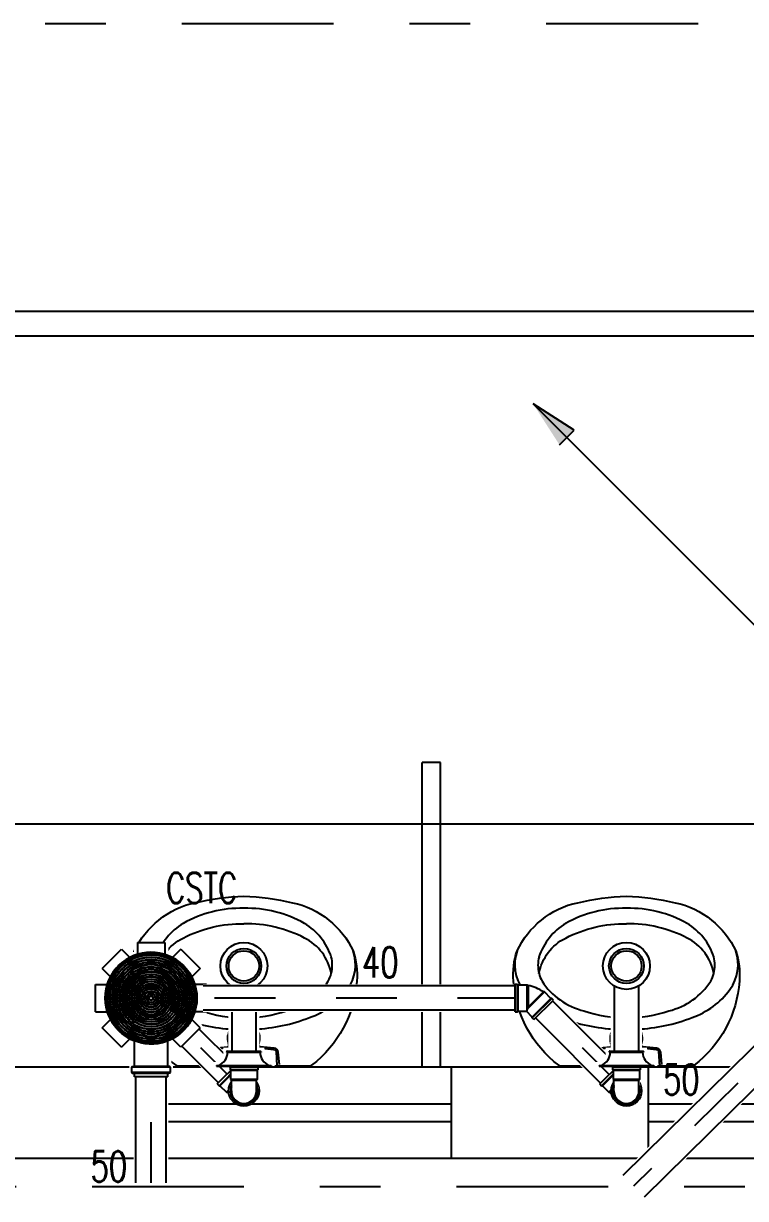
# Model space of a CAD drawing. Header units: inches. Extents: x 542787 to 543192, y 9574025 to 9574373.
# Drawn here: x 542832.33 to 542833.519, y 9574178.335 to 9574180.27 of the extents above; entities that cross this region are included whole.
import ezdxf
from ezdxf.enums import TextEntityAlignment as Align

# ---------------------------------------------------------------- set-up
doc = ezdxf.new("R2010")
doc.units = ezdxf.units.IN
doc.header["$MEASUREMENT"] = 0
for name, pattern in [('DASHDOT', [1, 0.5, -0.25, 0, -0.25]), ('DASHDOT2', [0.5, 0.25, -0.125, 0, -0.125]), ('HIDDEN2', [4.7625, 3.175, -1.5875])]:
    doc.linetypes.add(name, pattern=pattern)
for name, color, linetype in [('CERCADURA', 7, 'Continuous'), ('EIXO', 8, 'Continuous'), ('I-ARQ', 8, 'Continuous'), ('I-ESGOTO', 6, 'Continuous'), ('I-NORMO_INST', 4, 'Continuous'), ('TIGRECAD', 6, 'Continuous'), ('TINTERNO', 8, 'Continuous')]:
    doc.layers.add(name, color=color, linetype=linetype)
doc.styles.add('125', font='ROMANS.SHX', dxfattribs={"width": 0.7, "height": 0.25})
doc.styles.add('25', font='ROMANS.SHX', dxfattribs={"width": 0.7, "height": 0.05})

# ---------------------------------------------------------------- blocks, each defined once
blk = doc.blocks.new('*U239')
at = {"color": 2}
blk.add_wipeout([(0.0161, -0.0161), (-0.1247, -0.1569), (-0.1569, -0.1247), (-0.0161, 0.0161)], dxfattribs=at)
for p, q in [((-0.0141, 0.0141), (-0.1549, -0.1267)), ((0.0141, -0.0141), (-0.1267, -0.1549))]:
    blk.add_line(p, q)
at = {"layer": 'EIXO', "linetype": 'DASHDOT', "ltscale": 0.01}
blk.add_line((0, 0), (-0.1408, -0.1408), dxfattribs=at)
blk = doc.blocks.new('*U307')
at = {"color": 2}
blk.add_wipeout([(0.02, 0.0203), (0.3346, -0.2895), (0.2946, -0.33), (-0.02, -0.0203)], dxfattribs=at)
for p, q in [((0.0175, 0.0178), (0.3321, -0.2919)), ((-0.0175, -0.0178), (0.2971, -0.3276))]:
    blk.add_line(p, q)
at = {"layer": 'EIXO', "linetype": 'DASHDOT', "ltscale": 0.01}
blk.add_line((0, 0), (0.3146, -0.3097), dxfattribs=at)
blk = doc.blocks.new('*U306')
at = {"color": 2}
blk.add_wipeout([(-0.0285, 0), (-0.0285, 0.2299), (0.0285, 0.2299), (0.0285, 0)], dxfattribs=at)
for p, q in [((-0.025, 0), (-0.025, 0.2299)), ((0.025, 0), (0.025, 0.2299))]:
    blk.add_line(p, q)
at = {"layer": 'EIXO', "linetype": 'DASHDOT', "ltscale": 0.01}
blk.add_line((0, 0), (0, 0.2299), dxfattribs=at)
blk = doc.blocks.new('*U228')
at = {"color": 2}
blk.add_wipeout([(0.0161, -0.0161), (-0.1038, -0.136), (-0.136, -0.1038), (-0.0161, 0.0161)], dxfattribs=at)
for p, q in [((-0.0141, 0.0141), (-0.134, -0.1057)), ((0.0141, -0.0141), (-0.1057, -0.134))]:
    blk.add_line(p, q)
at = {"layer": 'EIXO', "linetype": 'DASHDOT', "ltscale": 0.01}
blk.add_line((0, 0), (-0.1199, -0.1199), dxfattribs=at)
blk = doc.blocks.new('*U74')
at = {"color": 2}
blk.add_wipeout([(-0.0036, 0.0278), (-0.0036, 0.0295), (0.007, 0.0401), (0.007, 0.0415), (0.0103, 0.0448), (0.0448, 0.0103), (0.0415, 0.007), (0.0401, 0.007), (0.0295, -0.0036), (0.0278, -0.0036), (0.0228, -0.0085), (0.0203, -0.0135), (0.0127, -0.0208), (0.0019, -0.0243), (-0.0059, -0.0237), (-0.0141, -0.0199), (-0.0191, -0.0152), (-0.0228, -0.0086), (-0.0244, -0.0002), (-0.0238, 0.0052), (-0.0203, 0.0135), (-0.0156, 0.0187), (-0.0085, 0.0228)], dxfattribs=at)
for p, q in [((0.0086, 0.0395), (-0.002, 0.0288)), ((0.0115, 0.0437), (0.0086, 0.0409)), ((0.0086, 0.0409), (0.0086, 0.0395)), ((0.0086, 0.0409), (0.0409, 0.0086)), ((0.0115, 0.0437), (0.0437, 0.0115)), ((-0.0077, 0.0215), (-0.002, 0.0272)), ((0.0045, 0.0223), (-0.002, 0.0288)), ((-0.002, 0.0288), (-0.002, 0.0271)), ((-0.002, 0.0271), (0.0025, 0.0227)), ((0.0223, 0.0045), (0.0288, -0.002)), ((0.0271, -0.002), (0.0227, 0.0025)), ((0.0395, 0.0086), (0.0288, -0.002)), ((0.0409, 0.0086), (0.0395, 0.0086)), ((0.0437, 0.0115), (0.0409, 0.0086)), ((0.0215, -0.0077), (0.0272, -0.002)), ((0.0288, -0.002), (0.0271, -0.002))]:
    blk.add_line(p, q)
for radius in [0.0228, 0.02]:
    blk.add_circle((0, 0), radius)
at = {"layer": 'TINTERNO'}
blk.add_line((0.0086, 0.0395), (0.0395, 0.0086), dxfattribs=at)
blk.add_circle((0, 0), 0.0188, dxfattribs=at)
blk = doc.blocks.new('tcr150p')
at = {"layer": 'TINTERNO'}
for p, q in [((-4, -75.4), (-4, -72.5)), ((4, -72.5), (-4, -72.5)), ((4, -75.4), (4, -72.5))]:
    blk.add_line(p, q, dxfattribs=at)
for radius in [71.9, 71.1, 67.9, 67.1, 63.9, 63.1, 59.9, 59.1, 55.9, 55.1, 51.9, 51.1, 47.9, 47.1, 43.9, 43.1, 39.9, 39.1, 35.9, 35.1, 31.9, 31.1, 27.9, 27.1, 23.9, 23.1, 19.9, 19.1, 15.9, 15.1, 11.9, 11.1, 7.9, 7.1, 3.9, 3.1]:
    blk.add_circle((0, 0), radius, dxfattribs=at)
blk.add_arc((0, 0), 75.5, 273.037, 266.963, dxfattribs=at)
blk = doc.blocks.new('*U103')
at = {"color": 1, "style": '25'}
for tag, flags, p in [('MARCA', 1, (0, -0.1877)), ('QUANT.', 3, (0, -0.2718))]:
    blk.add_attdef(tag, text='', height=0.05, dxfattribs=dict(at, flags=flags)).set_placement(p, align=Align.CENTER)
at = {"color": 2}
blk.add_wipeout([(0.0847, 0.0447), (0.0739, 0.0339), (0.0762, 0.0283), (0.0915, 0.0283), (0.0915, -0.0283), (0.0762, -0.0283), (0.0739, -0.0339), (0.0847, -0.0447), (0.0447, -0.0847), (0.0339, -0.0739), (0.0283, -0.0762), (0.0283, -0.0915), (-0.0283, -0.0915), (-0.0283, -0.0762), (-0.0339, -0.0739), (-0.0447, -0.0847), (-0.0847, -0.0447), (-0.0739, -0.0339), (-0.0742, -0.0332), (-0.1093, -0.0332), (-0.1122, -0.0359), (-0.1295, -0.0359), (-0.1295, 0.0361), (-0.1122, 0.0361), (-0.1093, 0.0332), (-0.0742, 0.0332), (-0.0739, 0.0339), (-0.0847, 0.0447), (-0.0447, 0.0847), (-0.0339, 0.0739), (-0.0283, 0.0762), (-0.0283, 0.0915), (0.0283, 0.0915), (0.0283, 0.0762), (0.0339, 0.0739), (0.0447, 0.0847)], dxfattribs=at)
blk.add_wipeout([(0.0847, 0.0447), (0.0739, 0.0339), (0.0762, 0.0283), (0.0915, 0.0283), (0.0915, -0.0283), (0.0762, -0.0283), (0.0739, -0.0339), (0.0847, -0.0447), (0.0447, -0.0847), (0.0339, -0.0739), (0.0283, -0.0762), (0.0283, -0.0915), (-0.0283, -0.0915), (-0.0283, -0.0762), (-0.0339, -0.0739), (-0.0447, -0.0847), (-0.0847, -0.0447), (-0.0739, -0.0339), (-0.0742, -0.0332), (-0.1093, -0.0332), (-0.1122, -0.0359), (-0.1295, -0.0359), (-0.1295, 0.0361), (-0.1122, 0.0361), (-0.1093, 0.0332), (-0.0742, 0.0332), (-0.0739, 0.0339), (-0.0847, 0.0447), (-0.0447, 0.0847), (-0.0339, 0.0739), (-0.0283, 0.0762), (-0.0283, 0.0915), (0.0283, 0.0915), (0.0283, 0.0762), (0.0339, 0.0739), (0.0447, 0.0847)], dxfattribs=at)
for p, q in [((-0.0806, 0.0489), (-0.0488, 0.0807)), ((-0.0488, 0.0807), (-0.0351, 0.067)), ((-0.0225, 0.0916), (-0.0225, 0.0722)), ((-0.0225, 0.0916), (0.0225, 0.0916)), ((0.0225, 0.0916), (0.0225, 0.0722)), ((0.0488, 0.0807), (0.0351, 0.067)), ((0.0488, 0.0807), (0.0806, 0.0489)), ((-0.0806, 0.0489), (-0.0669, 0.0351)), ((0.0806, 0.0489), (0.0669, 0.0351)), ((-0.1295, -0.0273), (-0.1295, 0.0274)), ((-0.1295, 0.0274), (-0.1251, 0.0274)), ((-0.1234, 0.0312), (-0.1242, 0.0282)), ((-0.1224, 0.0319), (-0.1137, 0.0319)), ((-0.1224, -0.0307), (-0.1224, 0.0309)), ((-0.1137, -0.0307), (-0.1137, 0.0309)), ((-0.1127, 0.031), (-0.1124, 0.0284)), ((-0.1114, 0.0274), (-0.0704, 0.0274)), ((0.0915, 0.0226), (0.0721, 0.0226)), ((0.0915, 0.0226), (0.0915, -0.0224)), ((-0.1295, -0.0273), (-0.1251, -0.0273)), ((-0.1234, -0.031), (-0.1242, -0.028)), ((-0.1224, -0.0317), (-0.1137, -0.0317)), ((-0.1127, -0.0308), (-0.1124, -0.0282)), ((-0.1114, -0.0273), (-0.0704, -0.0273)), ((-0.0806, -0.0487), (-0.0669, -0.035)), ((0.0806, -0.0487), (0.0669, -0.035)), ((0.0915, -0.0224), (0.0721, -0.0224)), ((-0.0488, -0.0805), (-0.0806, -0.0487)), ((0.0806, -0.0487), (0.0488, -0.0805)), ((-0.0488, -0.0805), (-0.0351, -0.0668)), ((-0.0225, -0.0914), (-0.0225, -0.072)), ((0.0225, -0.0914), (0.0225, -0.072)), ((0.0488, -0.0805), (0.0351, -0.0668)), ((0.0225, -0.0914), (-0.0225, -0.0914))]:
    blk.add_line(p, q)
at = {"color": 8}
for p, q in [((-0.1244, -0.0273), (-0.1244, 0.0274)), ((-0.1124, -0.0273), (-0.1124, 0.0274))]:
    blk.add_line(p, q, dxfattribs=at)
blk.add_circle((0, 0.0001), 0.0755)
blk.add_circle((0, 0.0001), 0.0735, dxfattribs=at)
for centre, start, end in [((-0.1251, 0.0284), 270, 345), ((-0.1224, 0.0309), 90, 165), ((-0.1137, 0.0309), 5, 90), ((-0.1114, 0.0284), 185, 270), ((-0.1251, -0.0283), 15, 90), ((-0.1224, -0.0307), 195, 270), ((-0.1137, -0.0307), 270, 355), ((-0.1114, -0.0283), 90, 175)]:
    blk.add_arc(centre, 0.001, start, end)
at = {"layer": 'TIGRECAD', "xscale": 0.001000000000382442, "yscale": 0.001000000000382442, "zscale": 0.001000000000382442, "rotation": 253.3081650747468}
blk.add_blockref('tcr150p', (0, 0.0001), dxfattribs=at)
at = {"color": 1, "style": '25', "flags": 1}
blk.add_attdef('DESCRICAO', text='', height=0.05, dxfattribs=at).set_placement((0, -0.1085), align=Align.CENTER)
blk = doc.blocks.new('*U69')
at = {"color": 2}
blk.add_wipeout([(0.0026, 0.0263), (0.0167, 0.0222), (0.0266, 0.0115), (0.0291, -0.0016), (0.0243, -0.0154), (0.0138, -0.0241), (0.0026, -0.0262), (-0.0119, -0.0222), (-0.022, -0.0097), (-0.0237, 0.0006), (-0.0204, 0.0115), (-0.0115, 0.0225)], dxfattribs=at)
blk.add_circle((0.0027, 0), 0.025)
at = {"color": 8, "ltscale": 0.01}
blk.add_circle((0.0027, 0), 0.0233, dxfattribs=at)
for centre, start, end in [((0.0027, 0.0125), 132.0789, 270), ((0.0027, -0.0125), 312.0789, 90)]:
    blk.add_arc(centre, 0.0125, start, end, dxfattribs=at)
blk = doc.blocks.new('*U68')
at = {"color": 2}
blk.add_wipeout([(0.0171, 0.0222), (0.0183, 0.0234), (0.0333, 0.0234), (0.0343, 0.0244), (0.039, 0.0244), (0.039, -0.0244), (0.0343, -0.0244), (0.0333, -0.0234), (0.0183, -0.0234), (0.0171, -0.0222), (0.0101, -0.0222), (0.0049, -0.0239), (-0.0057, -0.0237), (-0.0159, -0.0185), (-0.0209, -0.0126), (-0.024, -0.0041), (-0.0242, 0.0027), (-0.0222, 0.01), (-0.0174, 0.0171), (-0.0132, 0.0205), (-0.0048, 0.0239), (0.0022, 0.0243), (0.0101, 0.0222)], dxfattribs=at)
for p, q in [((0, 0.0206), (0.0178, 0.0206)), ((0.019, 0.0218), (0.0178, 0.0206)), ((0.034, 0.0218), (0.019, 0.0218)), ((0.035, 0.0228), (0.034, 0.0218)), ((0.039, 0.0228), (0.035, 0.0228)), ((0.039, 0.0228), (0.039, -0.0228)), ((0, -0.0206), (0.0178, -0.0206)), ((0.019, -0.0218), (0.0178, -0.0206)), ((0.034, -0.0218), (0.019, -0.0218)), ((0.035, -0.0228), (0.034, -0.0218)), ((0.039, -0.0228), (0.035, -0.0228))]:
    blk.add_line(p, q)
at = {"color": 8}
for p, q in [((0.0178, 0.0206), (0.0178, -0.0206)), ((0.019, -0.0218), (0.019, 0.0218)), ((0.034, 0.0218), (0.034, -0.0218)), ((0.035, 0.0228), (0.035, -0.0228))]:
    blk.add_line(p, q, dxfattribs=at)
blk.add_arc((0, 0), 0.0228, 64.6232, 295.3768, dxfattribs=at)
for radius, start, end in [(0.0218, 70.9009, 289.0991), (0.0206, 90, 270)]:
    blk.add_arc((0, 0), radius, start, end)
blk = doc.blocks.new('*U111')
at = {"color": 8, "linetype": 'Continuous'}
for p, q in [((0.0013, 0.045), (0, 0.045)), ((0, 0.045), (0, -0.045)), ((0.0013, 0.045), (0.0013, -0.045)), ((0.0238, 0.0283), (0.023, 0.0283)), ((0.023, 0.0283), (0.023, -0.0283)), ((0.0246, 0.0275), (0.0246, -0.0275)), ((0.0238, -0.0283), (0.023, -0.0283)), ((0.0013, -0.045), (0, -0.045))]:
    blk.add_line(p, q, dxfattribs=at)
at = {"linetype": 'Continuous'}
for p, q in [((0.1319, 0.02), (0.0246, 0.02)), ((0.1319, -0.02), (0.0246, -0.02))]:
    blk.add_line(p, q, dxfattribs=at)
for radius in [0.0387, 0.025]:
    blk.add_circle((0.165, 0), radius)
at = {"color": 8}
blk.add_circle((0.165, 0), 0.0287, dxfattribs=at)
at = {"linetype": 'Continuous'}
for centre, start, end in [((0.0234, 0.0504), 201.6148, 268.9949), ((0.0234, -0.0504), 91.0051, 158.3852)]:
    blk.add_arc(centre, 0.0238, start, end, dxfattribs=at)
at = {"color": 8, "linetype": 'Continuous'}
for centre, start, end in [((0.0238, 0.0275), 360, 90), ((0.0238, -0.0275), 270, 360)]:
    blk.add_arc(centre, 0.000833, start, end, dxfattribs=at)
at = {"color": 2}
blk.add_wipeout([(0, 0.0507), (0.007, 0.0507), (0.007, 0.0428), (0.0173, 0.034), (0.0304, 0.034), (0.0304, 0.0257), (0.1215, 0.0257), (0.1299, 0.0358), (0.1443, 0.0447), (0.1607, 0.0489), (0.1775, 0.0527), (0.1932, 0.0464), (0.2062, 0.0355), (0.2152, 0.0212), (0.2193, 0.0048), (0.2182, -0.0121), (0.2119, -0.0278), (0.201, -0.0408), (0.1867, -0.0497), (0.1703, -0.0539), (0.1534, -0.0477), (0.1377, -0.0414), (0.1247, -0.0305), (0.1217, -0.0257), (0.0304, -0.0257), (0.0304, -0.034), (0.0173, -0.034), (0.007, -0.0428), (0.007, -0.0507), (0, -0.0507)], dxfattribs=at)
at = {"color": 8, "linetype": 'Continuous'}
for p, q in [((0.0013, 0.045), (0, 0.045)), ((0, 0.045), (0, -0.045)), ((0.0013, 0.045), (0.0013, -0.045)), ((0.0238, 0.0283), (0.023, 0.0283)), ((0.023, 0.0283), (0.023, -0.0283)), ((0.0246, 0.0275), (0.0246, -0.0275)), ((0.0238, -0.0283), (0.023, -0.0283)), ((0.0013, -0.045), (0, -0.045))]:
    blk.add_line(p, q, dxfattribs=at)
at = {"linetype": 'Continuous'}
for p, q in [((0.1319, 0.02), (0.0246, 0.02)), ((0.1319, -0.02), (0.0246, -0.02))]:
    blk.add_line(p, q, dxfattribs=at)
for radius in [0.0387, 0.025]:
    blk.add_circle((0.165, 0), radius)
at = {"color": 8}
blk.add_circle((0.165, 0), 0.0287, dxfattribs=at)
at = {"linetype": 'Continuous'}
for centre, start, end in [((0.0234, 0.0504), 201.6148, 268.9949), ((0.0234, -0.0504), 91.0051, 158.3852)]:
    blk.add_arc(centre, 0.0238, start, end, dxfattribs=at)
at = {"color": 8, "linetype": 'Continuous'}
for centre, start, end in [((0.0238, 0.0275), 360, 90), ((0.0238, -0.0275), 270, 360)]:
    blk.add_arc(centre, 0.000833, start, end, dxfattribs=at)
blk = doc.blocks.new('*U196')
at = {"color": 2}
blk.add_wipeout([(0, -0.0228), (-0.5191, -0.0228), (-0.5191, 0.0228), (0, 0.0228)], dxfattribs=at)
for p, q in [((0, 0.02), (-0.5191, 0.02)), ((0, -0.02), (-0.5191, -0.02))]:
    blk.add_line(p, q)
at = {"layer": 'EIXO', "linetype": 'DASHDOT', "ltscale": 0.01}
blk.add_line((0, 0), (-0.5191, 0), dxfattribs=at)
blk = doc.blocks.new('*U96')
at = {"color": 1, "style": '25'}
for tag, flags, p in [('DESCRICAO', 1, (-0.1561, -0.1085)), ('MARCA', 1, (-0.1561, -0.1877)), ('QUANT.', 3, (-0.1561, -0.2718))]:
    blk.add_attdef(tag, text='', height=0.05, dxfattribs=dict(at, flags=flags)).set_placement(p, align=Align.CENTER)
at = {"color": 2}
blk.add_wipeout([(-0.0272, 0.0234), (-0.0229, 0.0234), (-0.0219, 0.0224), (-0.0091, 0.0224), (0, 0.0315), (0, 0.0329), (0.0031, 0.0359), (0.0364, 0.0026), (0.0334, -0.0005), (0.032, -0.0005), (0.0213, -0.0111), (0.0196, -0.0111), (0.0072, -0.0182), (-0.0056, -0.0215), (-0.0069, -0.0228), (-0.0219, -0.0228), (-0.0229, -0.0238), (-0.0272, -0.0238)], dxfattribs=at)
for p, q in [((-0.0272, 0.0226), (-0.0232, 0.0226)), ((-0.0272, 0.0226), (-0.0272, -0.023)), ((-0.0232, -0.023), (-0.0232, 0.0226)), ((-0.0232, 0.0226), (-0.0222, 0.0216)), ((-0.0222, 0.0216), (-0.0087, 0.0216)), ((0.0008, 0.0311), (-0.0087, 0.0216)), ((-0.0072, 0.0179), (-0.0087, 0.0216)), ((0.0036, 0.0354), (0.0008, 0.0326)), ((0.0008, 0.0326), (0.033, 0.0003)), ((0.0008, 0.0326), (0.0008, 0.0311)), ((0.0036, 0.0354), (0.0359, 0.0031)), ((-0.0072, -0.022), (-0.0072, 0.0179)), ((-0.0072, 0.0179), (0.021, -0.0103)), ((0.0316, 0.0003), (0.021, -0.0103)), ((0.033, 0.0003), (0.0316, 0.0003)), ((0.0359, 0.0031), (0.033, 0.0003)), ((0.021, -0.0103), (0.0193, -0.0103)), ((-0.0272, -0.023), (-0.0232, -0.023)), ((-0.0232, -0.023), (-0.0222, -0.022)), ((-0.0222, -0.022), (-0.0072, -0.022)), ((-0.0072, -0.022), (-0.006, -0.0208))]:
    blk.add_line(p, q)
at = {"color": 8}
for p, q in [((-0.0222, -0.022), (-0.0222, 0.0216)), ((0.0008, 0.0311), (0.0316, 0.0003)), ((-0.006, 0.015), (-0.0072, 0.0179)), ((-0.006, 0.015), (-0.006, -0.0208)), ((0.0193, -0.0103), (-0.006, 0.015))]:
    blk.add_line(p, q, dxfattribs=at)
blk.add_arc((-0.0151, 0.0369), 0.0584, 278.9327, 306.0673)
blk = doc.blocks.new('*U190')
for p, q in [((0, -0.024745), (0, 0)), ((0, -0.059953), (0, -0.035208)), ((-0.000682, -0.056817), (0, -0.059953)), ((0.000682, -0.056817), (-0.000682, -0.056817))]:
    blk.add_line(p, q)
for centre, radius in [((0, 0), 0.000311), ((0, -0.029977), 0.004878)]:
    blk.add_circle(centre, radius)
at = {"color": 8}
blk.add_circle((0, -0.029977), 0.005231, dxfattribs=at)
blk.add_solid([(0.000682, -0.056817), (-0.000682, -0.056817), (0, -0.059953)])

msp = doc.modelspace()

# ---------------------------------------------------------------- linework, layer by layer
at = {"layer": 'I-ARQ'}
for p, q in [((542839.2121, 9574179.7957), (542831.377, 9574179.7957)), ((542839.2321, 9574179.7957), (542831.377, 9574179.7957)), ((542831.377, 9574179.7557), (542839.2021, 9574179.7557)), ((542832.987, 9574178.5512), (542832.987, 9574179.053)), ((542833.017, 9574179.053), (542832.987, 9574179.053)), ((542832.987, 9574178.5512), (542832.987, 9574179.053)), ((542833.017, 9574178.5512), (542833.017, 9574179.053)), ((542833.017, 9574178.5512), (542833.017, 9574179.053)), ((542834.257, 9574178.5512), (542828.312, 9574178.5512)), ((542834.257, 9574178.4012), (542828.312, 9574178.4012))]:
    msp.add_line(p, q, dxfattribs=at)
at = {"layer": 'I-ARQ', "linetype": 'HIDDEN2'}
for p, q in [((542839.2021, 9574178.9512), (542830.737, 9574178.9512)), ((542832.5345, 9574178.4012), (542832.5345, 9574178.5512)), ((542833.0345, 9574178.5512), (542833.0345, 9574178.4012)), ((542833.3595, 9574178.4012), (542833.3595, 9574178.5512)), ((542832.5345, 9574178.4912), (542833.0345, 9574178.4912)), ((542833.3595, 9574178.4912), (542833.8595, 9574178.4912)), ((542833.0345, 9574178.4612), (542832.5345, 9574178.4612)), ((542833.8595, 9574178.4612), (542833.3595, 9574178.4612))]:
    msp.add_line(p, q, dxfattribs=at)
at = {"layer": 'I-ARQ'}
for points in [[(542832.6933, 9574178.833, -0.054423), (542832.7733, 9574178.822, -0.129975), (542832.8333, 9574178.7935, -0.115349), (542832.8733, 9574178.743, -0.10182), (542832.8793, 9574178.693, -0.216856), (542832.8048, 9574178.5545, -0.186978), (542832.8018, 9574178.553), (542832.6933, 9574178.553), (542832.5848, 9574178.553, -0.186978), (542832.5818, 9574178.5545, -0.216856), (542832.5073, 9574178.693, -0.10182), (542832.5133, 9574178.743, -0.115349), (542832.5533, 9574178.7935, -0.129975), (542832.6133, 9574178.822, -0.054423)], [(542833.3233, 9574178.833, -0.054423), (542833.4033, 9574178.822, -0.129975), (542833.4633, 9574178.7935, -0.115349), (542833.5033, 9574178.743, -0.10182), (542833.5093, 9574178.693, -0.216856), (542833.4348, 9574178.5545, -0.186978), (542833.4318, 9574178.553), (542833.3233, 9574178.553), (542833.2148, 9574178.553, -0.186978), (542833.2118, 9574178.5545, -0.216856), (542833.1373, 9574178.693, -0.10182), (542833.1433, 9574178.743, -0.115349), (542833.1833, 9574178.7935, -0.129975), (542833.2433, 9574178.822, -0.054423)]]:
    msp.add_lwpolyline(points, format="xyb", close=True, dxfattribs=at)
for points in [[(542832.5493, 9574178.7055, -0.234308), (542832.5933, 9574178.764, -0.122381), (542832.6933, 9574178.7875)], [(542832.8373, 9574178.7055, 0.234308), (542832.7933, 9574178.764, 0.122381), (542832.6933, 9574178.7875)], [(542833.1793, 9574178.7055, -0.234308), (542833.2233, 9574178.764, -0.122381), (542833.3233, 9574178.7875)], [(542833.4673, 9574178.7055, 0.234308), (542833.4233, 9574178.764, 0.122381), (542833.3233, 9574178.7875)], [(542832.6348, 9574178.5555), (542832.6368, 9574178.576, -0.358326), (542832.6433, 9574178.5825), (542832.6663, 9574178.585, 0.447938), (542832.6688, 9574178.5885, -0.216474), (542832.6698, 9574178.6105)], [(542832.7518, 9574178.5555), (542832.7498, 9574178.576, 0.358326), (542832.7433, 9574178.5825), (542832.7203, 9574178.585, -0.447938), (542832.7178, 9574178.5885, 0.216474), (542832.7168, 9574178.6105)], [(542833.2648, 9574178.5555), (542833.2668, 9574178.576, -0.358326), (542833.2733, 9574178.5825), (542833.2963, 9574178.585, 0.447938), (542833.2988, 9574178.5885, -0.216474), (542833.2998, 9574178.6105)], [(542833.3818, 9574178.5555), (542833.3798, 9574178.576, 0.358326), (542833.3733, 9574178.5825), (542833.3503, 9574178.585, -0.447938), (542833.3478, 9574178.5885, 0.216474), (542833.3468, 9574178.6105)], [(542832.6711, 9574178.5889, -0.511016), (542832.6673, 9574178.583), (542832.6443, 9574178.5805, 0.298443), (542832.6403, 9574178.5775), (542832.6388, 9574178.553)], [(542832.7155, 9574178.5889, 0.511016), (542832.7193, 9574178.583), (542832.7423, 9574178.5805, -0.298443), (542832.7463, 9574178.5775), (542832.7478, 9574178.553)], [(542833.3011, 9574178.5889, -0.511016), (542833.2973, 9574178.583), (542833.2743, 9574178.5805, 0.298443), (542833.2703, 9574178.5775), (542833.2688, 9574178.553)], [(542833.3455, 9574178.5889, 0.511016), (542833.3493, 9574178.583), (542833.3723, 9574178.5805, -0.298443), (542833.3763, 9574178.5775), (542833.3778, 9574178.553)]]:
    msp.add_lwpolyline(points, format="xyb", dxfattribs=at)
for centre, radius in [((542832.6933, 9574178.718), 0.004), ((542833.3233, 9574178.718), 0.004), ((542832.6763, 9574178.711), 0.004), ((542832.7103, 9574178.711), 0.004), ((542833.3063, 9574178.711), 0.004), ((542833.3403, 9574178.711), 0.004), ((542832.6693, 9574178.694), 0.004), ((542832.6763, 9574178.6771), 0.004), ((542832.6933, 9574178.694), 0.004), ((542832.7103, 9574178.6771), 0.004), ((542832.7173, 9574178.694), 0.004), ((542833.2993, 9574178.694), 0.004), ((542833.3063, 9574178.6771), 0.004), ((542833.3233, 9574178.694), 0.004), ((542833.3403, 9574178.6771), 0.004), ((542833.3473, 9574178.694), 0.004), ((542832.6933, 9574178.67), 0.004), ((542833.3233, 9574178.67), 0.004), ((542832.6933, 9574178.598), 0.024), ((542833.3233, 9574178.598), 0.024), ((542832.6933, 9574178.598), 0.0075), ((542833.3233, 9574178.598), 0.0075)]:
    msp.add_circle(centre, radius, dxfattribs=at)
at = {"layer": 'I-ARQ', "linetype": 'DASHDOT'}
for centre in [(542832.6933, 9574178.694), (542833.3233, 9574178.694)]:
    msp.add_circle(centre, 0.024, dxfattribs=at)
at = {"layer": 'I-ARQ'}
for centre, radius, start, end in [((542832.6898, 9574178.6143), 0.1988, 89.0078, 119.0647), ((542832.6967, 9574178.6143), 0.1988, 60.9353, 90.9922), ((542833.3198, 9574178.6143), 0.1988, 89.0078, 119.0647), ((542833.3267, 9574178.6143), 0.1988, 60.9353, 90.9922), ((542832.6459, 9574178.7009), 0.1018, 121.107, 161.5734), ((542832.7407, 9574178.7009), 0.1018, 18.4266, 58.893), ((542833.2759, 9574178.7009), 0.1018, 121.107, 161.5734), ((542833.3707, 9574178.7009), 0.1018, 18.4266, 58.893), ((542832.5797, 9574178.7202), 0.0703, 161.03, 215.8564), ((542832.8068, 9574178.7202), 0.0703, 324.1436, 18.97), ((542833.2097, 9574178.7202), 0.0703, 161.03, 215.8564), ((542833.4368, 9574178.7202), 0.0703, 324.1436, 18.97), ((542832.6019, 9574178.7193), 0.0543, 165.3521, 194.6561), ((542832.7847, 9574178.7193), 0.0543, 345.3439, 14.6479), ((542833.2319, 9574178.7193), 0.0543, 165.3521, 194.6561), ((542833.4147, 9574178.7193), 0.0543, 345.3439, 14.6479), ((542832.6019, 9574178.7193), 0.0543, 194.6561, 208.898), ((542832.7847, 9574178.7193), 0.0543, 331.102, 345.3439), ((542833.2319, 9574178.7193), 0.0543, 194.6561, 208.898), ((542833.4147, 9574178.7193), 0.0543, 331.102, 345.3439), ((542832.6504, 9574178.7553), 0.1145, 212.9286, 256.3109), ((542832.7362, 9574178.7553), 0.1145, 283.6891, 327.0714), ((542833.2804, 9574178.7553), 0.1145, 212.9286, 256.3109), ((542833.3662, 9574178.7553), 0.1145, 283.6891, 327.0714), ((542832.6284, 9574178.7571), 0.1313, 216.4573, 250.8365), ((542832.7582, 9574178.7571), 0.1313, 289.1635, 323.5427), ((542833.2584, 9574178.7571), 0.1313, 216.4573, 250.8365), ((542833.3882, 9574178.7571), 0.1313, 289.1635, 323.5427), ((542832.6881, 9574178.8282), 0.1952, 250.6112, 271.5276), ((542832.6985, 9574178.8282), 0.1952, 268.4724, 289.3888), ((542833.3181, 9574178.8282), 0.1952, 250.6112, 271.5276), ((542833.3285, 9574178.8282), 0.1952, 268.4724, 289.3888), ((542832.6865, 9574178.8896), 0.2758, 248.4661, 267.6857), ((542832.7001, 9574178.8896), 0.2758, 272.3143, 291.5339), ((542833.3165, 9574178.8896), 0.2758, 248.4661, 267.6857), ((542833.3301, 9574178.8896), 0.2758, 272.3143, 291.5339)]:
    msp.add_arc(centre, radius, start, end, dxfattribs=at)

# ---------------------------------------------------------------- texts
at = {"layer": 'I-NORMO_INST', "style": '125', "width": 0.7}
for s, p in [('CSTC', (542832.5653, 9574178.8215)), ('40', (542832.888, 9574178.699)), ('50', (542832.441, 9574178.3628))]:
    msp.add_text(s, height=0.05, dxfattribs=at).set_placement(p)

# ---------------------------------------------------------------- next in the draw order: block references
at = {"layer": 'I-ESGOTO', "xscale": -1, "rotation": 180}
msp.add_blockref('*U239', (542833.3217, 9574178.5122), dxfattribs=at)
at = {"layer": 'I-ESGOTO', "xscale": -1}
msp.add_blockref('*U306', (542832.5405, 9574178.3609), dxfattribs=at)

# ---------------------------------------------------------------- next in the draw order: block references
msp.add_blockref('*U307', (542833.6494, 9574178.6651), dxfattribs=at)
at = {"layer": 'I-ESGOTO', "xscale": -1, "rotation": 180}
msp.add_blockref('*U228', (542832.6933, 9574178.5123), dxfattribs=at)

# ---------------------------------------------------------------- next in the draw order: block references
at = {"layer": 'I-ESGOTO', "rotation": 90}
for name, p in [('*U103', (542832.5406, 9574178.6651)), ('*U74', (542832.6933, 9574178.5122)), ('*U74', (542833.3233, 9574178.5122))]:
    msp.add_blockref(name, p, dxfattribs=at)

# ---------------------------------------------------------------- next in the draw order: texts
at = {"layer": 'I-NORMO_INST', "style": '125', "width": 0.7}
msp.add_text('50', height=0.05, dxfattribs=at).set_placement((542833.3837, 9574178.506))

# ---------------------------------------------------------------- next in the draw order: block references
at = {"layer": 'I-ESGOTO', "rotation": 90}
for p in [(542832.6933, 9574178.5097), (542833.3233, 9574178.5097)]:
    msp.add_blockref('*U69', p, dxfattribs=at)

# ---------------------------------------------------------------- next in the draw order: block references
for p in [(542832.6933, 9574178.5122), (542833.3233, 9574178.5122)]:
    msp.add_blockref('*U68', p, dxfattribs=at)

# ---------------------------------------------------------------- next in the draw order: block references
for p in [(542832.6933, 9574178.553), (542833.3233, 9574178.553)]:
    msp.add_blockref('*U111', p, dxfattribs=at)

# ---------------------------------------------------------------- next in the draw order: block references
at = {"layer": 'I-ESGOTO', "xscale": -1, "rotation": 180}
msp.add_blockref('*U196', (542833.1452, 9574178.6651), dxfattribs=at)

# ---------------------------------------------------------------- next in the draw order: block references
at = {"layer": 'I-ESGOTO', "rotation": 135}
msp.add_blockref('*U96', (542833.1676, 9574178.6648), dxfattribs=at)

# ---------------------------------------------------------------- next in the draw order: linework, layer by layer
at = {"layer": 'CERCADURA', "color": 9, "linetype": 'DASHDOT2'}
msp.add_lwpolyline([(542827.7912, 9574180.2698), (542839.2933, 9574180.2698), (542839.2933, 9574178.3542), (542827.7912, 9574178.3542)], close=True, dxfattribs=at)

# ---------------------------------------------------------------- next in the draw order: block references
at = {"layer": 'I-NORMO_INST', "xscale": 25, "yscale": 25, "zscale": 25, "rotation": 224.9999999999999}
msp.add_blockref('*U190', (542834.2294, 9574178.5839), dxfattribs=at)

doc.saveas('drawing.dxf')
